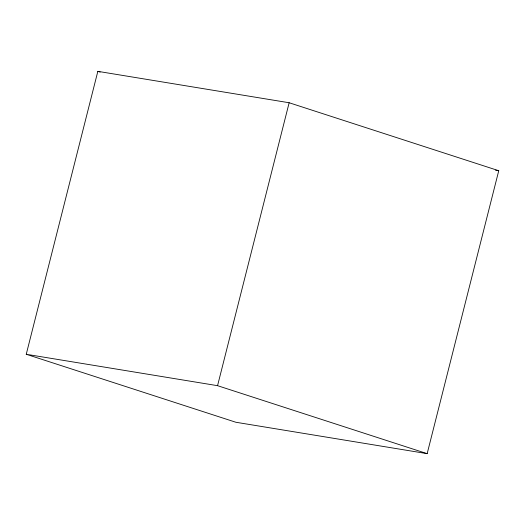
<?xml version="1.0" encoding="UTF-8"?>
<svg xmlns="http://www.w3.org/2000/svg" width="525" height="525" viewBox="0 0 525 525"><rect width="100%" height="100%" fill="white"/><g stroke="black" fill="none" stroke-linecap="round" stroke-linejoin="round"><path stroke-width="0.79" d="M26.25 354.277L97.84 71.347L289.15 102.749L498.75 170.723L427.16 453.652L235.85 422.251L26.25 354.277L217.553 385.678L427.16 453.652M217.553 385.678L289.15 102.749M495.521 170.192L498.75 170.723M97.84 71.347L100.183 72.102"/></g></svg>
